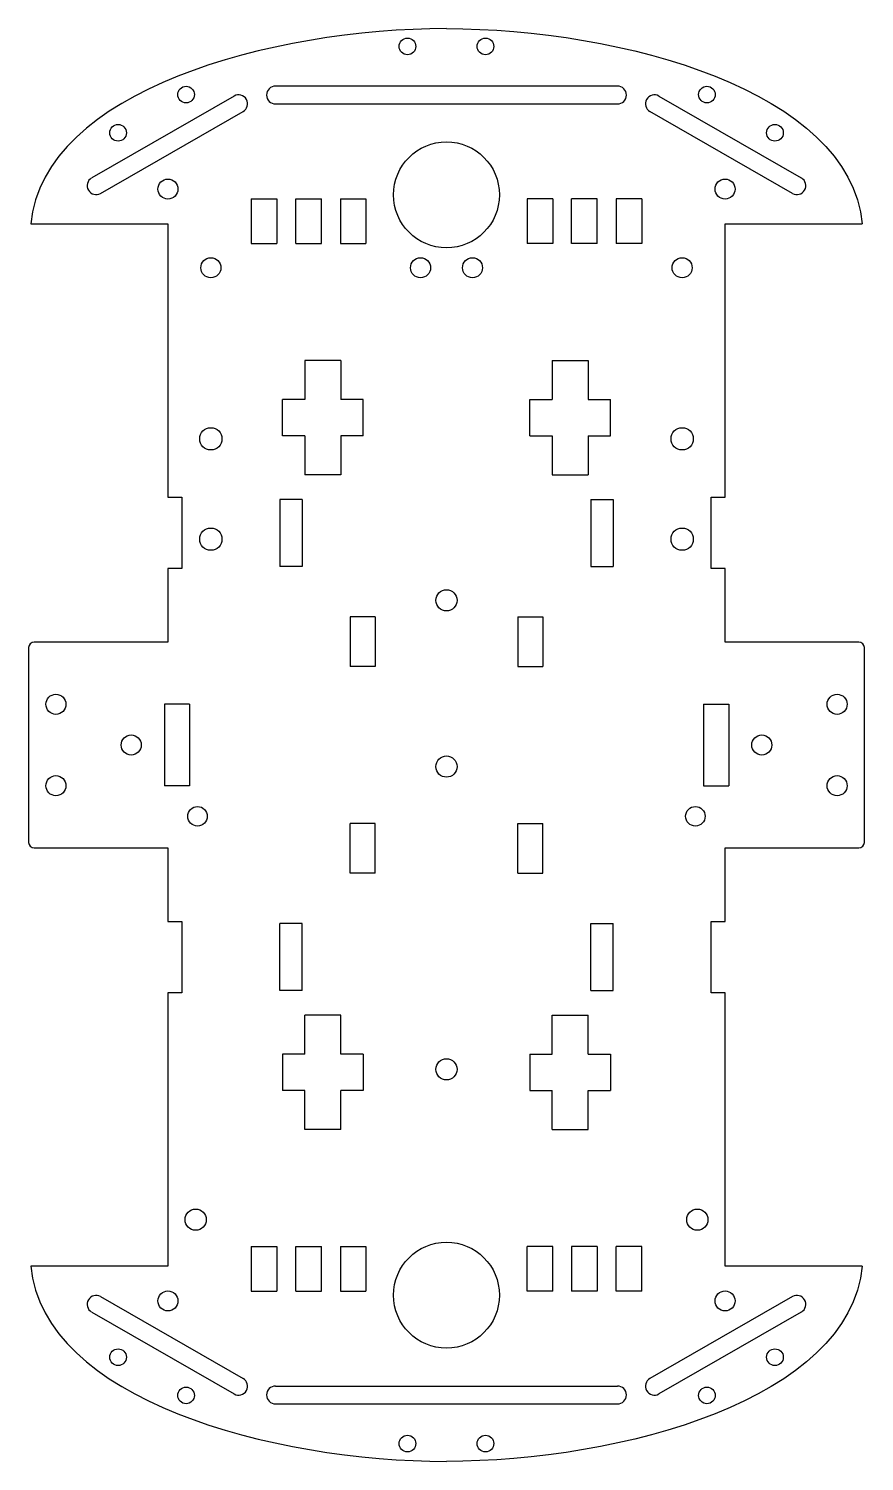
# Model space of a CAD drawing. Header units: millimetres. Extents: x 112 to 262, y -128 to 128.
import ezdxf

# ---------------------------------------------------------------- set-up
doc = ezdxf.new("R2010")
doc.units = ezdxf.units.MM

msp = doc.modelspace()

# ---------------------------------------------------------------- linework, layer by layer
at = {"color": 7, "linetype": 'Continuous', "lineweight": 25}
for p, q in [((149.05, 116.41), (123.47, 101.72)), ((217.85, 118.19), (156.46, 118.19)), ((225.26, 116.41), (250.84, 101.72)), ((125.06, 98.95), (150.64, 113.63)), ((156.46, 114.99), (217.85, 114.99)), ((249.25, 98.95), (223.66, 113.63)), ((152.1, 97.96), (156.7, 97.96)), ((152.1, 97.96), (152.1, 89.96)), ((156.7, 97.96), (156.7, 89.96)), ((160.1, 89.96), (160.1, 97.96)), ((160.1, 97.96), (164.7, 97.96)), ((164.7, 89.96), (164.7, 97.96)), ((168.1, 97.96), (172.7, 97.96)), ((168.1, 97.96), (168.1, 89.96)), ((172.7, 97.96), (172.7, 89.96)), ((206.21, 97.96), (201.61, 97.96)), ((201.61, 97.96), (201.61, 89.96)), ((206.21, 97.96), (206.21, 89.96)), ((209.61, 89.96), (209.61, 97.96)), ((214.21, 97.96), (209.61, 97.96)), ((214.21, 89.96), (214.21, 97.96)), ((222.21, 97.96), (217.61, 97.96)), ((217.61, 97.96), (217.61, 89.96)), ((222.21, 97.96), (222.21, 89.96)), ((112.54, 93.46), (137.15, 93.46)), ((137.15, 93.46), (137.15, 44.45)), ((237.15, 44.45), (237.15, 93.46)), ((237.15, 93.46), (261.77, 93.46)), ((152.1, 89.96), (156.7, 89.96)), ((160.1, 89.96), (164.7, 89.96)), ((168.1, 89.96), (172.7, 89.96)), ((206.21, 89.96), (201.61, 89.96)), ((214.21, 89.96), (209.61, 89.96)), ((222.21, 89.96), (217.61, 89.96)), ((161.71, 68.98), (161.71, 61.98)), ((168.21, 68.98), (161.71, 68.98)), ((168.21, 68.98), (168.21, 61.98)), ((206.1, 68.98), (206.1, 61.98)), ((206.1, 68.98), (212.6, 68.98)), ((212.6, 68.98), (212.6, 61.98)), ((157.73, 55.48), (157.73, 61.98)), ((161.71, 61.98), (157.73, 61.98)), ((172.18, 61.98), (168.21, 61.98)), ((172.18, 55.48), (172.18, 61.98)), ((202.13, 55.48), (202.13, 61.98)), ((202.13, 61.98), (206.1, 61.98)), ((212.6, 61.98), (216.58, 61.98)), ((216.58, 55.48), (216.58, 61.98)), ((161.71, 55.48), (157.73, 55.48)), ((161.71, 55.48), (161.71, 48.48)), ((172.18, 55.48), (168.21, 55.48)), ((168.21, 55.48), (168.21, 48.48)), ((202.13, 55.48), (206.1, 55.48)), ((206.1, 55.48), (206.1, 48.48)), ((212.6, 55.48), (216.58, 55.48)), ((212.6, 55.48), (212.6, 48.48)), ((168.21, 48.48), (161.71, 48.48)), ((206.1, 48.48), (212.6, 48.48)), ((137.15, 44.45), (139.65, 44.45)), ((139.65, 44.45), (139.65, 31.68)), ((157.26, 44.03), (157.26, 32.03)), ((161.26, 44.03), (157.26, 44.03)), ((161.26, 44.03), (161.26, 32.03)), ((213.05, 44.03), (213.05, 32.03)), ((213.05, 44.03), (217.05, 44.03)), ((217.05, 44.03), (217.05, 32.03)), ((234.65, 31.68), (234.65, 44.45)), ((234.65, 44.45), (237.15, 44.45)), ((139.65, 31.68), (137.15, 31.68)), ((137.15, 31.68), (137.15, 18.46)), ((161.26, 32.03), (157.26, 32.03)), ((213.05, 32.03), (217.05, 32.03)), ((237.15, 31.68), (234.65, 31.68)), ((237.15, 18.46), (237.15, 31.68)), ((169.84, 22.97), (169.84, 14.1)), ((174.34, 22.97), (169.84, 22.97)), ((174.34, 22.97), (174.34, 14.1)), ((199.96, 22.97), (199.96, 14.1)), ((199.96, 22.97), (204.46, 22.97)), ((204.46, 22.97), (204.46, 14.1)), ((137.15, 18.46), (113.15, 18.46)), ((261.15, 18.46), (237.15, 18.46)), ((112.15, 17.46), (112.15, -17.46)), ((262.15, -17.46), (262.15, 17.46)), ((174.34, 14.1), (169.84, 14.1)), ((199.96, 14.1), (204.46, 14.1)), ((136.51, 7.3), (136.51, -7.3)), ((141.01, 7.3), (136.51, 7.3)), ((141.01, 7.3), (141.01, -7.3)), ((233.3, 7.3), (233.3, -7.3)), ((233.3, 7.3), (237.8, 7.3)), ((237.8, 7.3), (237.8, -7.3)), ((141.01, -7.3), (136.51, -7.3)), ((233.3, -7.3), (237.8, -7.3)), ((169.84, -22.97), (169.84, -14.1)), ((174.34, -14.1), (169.84, -14.1)), ((174.34, -22.97), (174.34, -14.1)), ((199.96, -22.97), (199.96, -14.1)), ((199.96, -14.1), (204.46, -14.1)), ((204.46, -22.97), (204.46, -14.1)), ((113.15, -18.46), (137.15, -18.46)), ((137.15, -18.46), (137.15, -31.68)), ((237.15, -31.68), (237.15, -18.46)), ((237.15, -18.46), (261.15, -18.46)), ((174.34, -22.97), (169.84, -22.97)), ((199.96, -22.97), (204.46, -22.97)), ((137.15, -31.68), (139.65, -31.68)), ((139.65, -31.68), (139.65, -44.45)), ((157.26, -44.03), (157.26, -32.03)), ((161.26, -32.03), (157.26, -32.03)), ((161.26, -44.03), (161.26, -32.03)), ((213.05, -44.03), (213.05, -32.03)), ((213.05, -32.03), (217.05, -32.03)), ((217.05, -44.03), (217.05, -32.03)), ((234.65, -44.45), (234.65, -31.68)), ((234.65, -31.68), (237.15, -31.68)), ((139.65, -44.45), (137.15, -44.45)), ((137.15, -44.45), (137.15, -93.46)), ((161.26, -44.03), (157.26, -44.03)), ((213.05, -44.03), (217.05, -44.03)), ((237.15, -44.45), (234.65, -44.45)), ((237.15, -93.46), (237.15, -44.45)), ((161.71, -55.48), (161.71, -48.48)), ((168.21, -48.48), (161.71, -48.48)), ((168.21, -55.48), (168.21, -48.48)), ((206.1, -55.48), (206.1, -48.48)), ((206.1, -48.48), (212.6, -48.48)), ((212.6, -55.48), (212.6, -48.48)), ((157.73, -55.48), (157.73, -61.98)), ((161.71, -55.48), (157.73, -55.48)), ((172.18, -55.48), (168.21, -55.48)), ((172.18, -55.48), (172.18, -61.98)), ((202.13, -55.48), (202.13, -61.98)), ((202.13, -55.48), (206.1, -55.48)), ((212.6, -55.48), (216.58, -55.48)), ((216.58, -55.48), (216.58, -61.98)), ((161.71, -61.98), (157.73, -61.98)), ((161.71, -68.98), (161.71, -61.98)), ((168.21, -68.98), (168.21, -61.98)), ((172.18, -61.98), (168.21, -61.98)), ((202.13, -61.98), (206.1, -61.98)), ((206.1, -68.98), (206.1, -61.98)), ((212.6, -61.98), (216.58, -61.98)), ((212.6, -68.98), (212.6, -61.98)), ((168.21, -68.98), (161.71, -68.98)), ((206.1, -68.98), (212.6, -68.98)), ((152.1, -89.96), (156.7, -89.96)), ((152.1, -89.96), (152.1, -97.96)), ((156.7, -89.96), (156.7, -97.96)), ((160.1, -97.96), (160.1, -89.96)), ((160.1, -89.96), (164.7, -89.96)), ((164.7, -97.96), (164.7, -89.96)), ((168.1, -89.96), (172.7, -89.96)), ((168.1, -89.96), (168.1, -97.96)), ((172.7, -89.96), (172.7, -97.96)), ((201.61, -97.96), (201.61, -89.96)), ((206.21, -89.96), (201.61, -89.96)), ((206.21, -97.96), (206.21, -89.96)), ((209.61, -89.96), (209.61, -97.96)), ((214.21, -89.96), (209.61, -89.96)), ((214.21, -89.96), (214.21, -97.96)), ((217.61, -97.96), (217.61, -89.96)), ((222.21, -89.96), (217.61, -89.96)), ((222.21, -97.96), (222.21, -89.96)), ((137.15, -93.46), (112.54, -93.46)), ((261.77, -93.46), (237.15, -93.46)), ((125.06, -98.95), (150.64, -113.63)), ((152.1, -97.96), (156.7, -97.96)), ((160.1, -97.96), (164.7, -97.96)), ((168.1, -97.96), (172.7, -97.96)), ((206.21, -97.96), (201.61, -97.96)), ((214.21, -97.96), (209.61, -97.96)), ((222.21, -97.96), (217.61, -97.96)), ((249.25, -98.95), (223.66, -113.63)), ((123.47, -101.72), (149.05, -116.41)), ((250.84, -101.72), (225.26, -116.41)), ((156.46, -114.99), (217.85, -114.99)), ((156.46, -118.19), (217.85, -118.19))]:
    msp.add_line(p, q, dxfattribs=at)
for centre, radius in [((180.15, 125.32), 1.5), ((194.15, 125.32), 1.5), ((140.41, 116.67), 1.5), ((233.9, 116.67), 1.5), ((128.2, 109.82), 1.5), ((246.11, 109.82), 1.5), ((187.15, 98.69), 9.5), ((137.16, 99.73), 1.8), ((237.15, 99.73), 1.8), ((144.86, 85.61), 1.8), ((182.49, 85.61), 1.8), ((191.82, 85.61), 1.8), ((229.45, 85.61), 1.8), ((144.86, 54.92), 2), ((229.45, 54.92), 2), ((144.86, 36.92), 2), ((229.45, 36.92), 2), ((187.15, 25.95), 1.9), ((117.05, 7.3), 1.8), ((257.26, 7.3), 1.8), ((130.56, 0), 1.8), ((243.75, 0), 1.8), ((187.15, -3.87), 1.9), ((117.05, -7.3), 1.8), ((257.26, -7.3), 1.8), ((142.47, -12.79), 1.75), ((231.83, -12.79), 1.75), ((187.15, -58.18), 1.9), ((142.13, -85.14), 1.9), ((232.18, -85.14), 1.9), ((187.15, -98.69), 9.5), ((137.16, -99.73), 1.8), ((237.15, -99.73), 1.8), ((128.2, -109.82), 1.5), ((246.11, -109.82), 1.5), ((140.41, -116.67), 1.5), ((233.9, -116.67), 1.5), ((180.15, -125.32), 1.5), ((194.15, -125.32), 1.5)]:
    msp.add_circle(centre, radius, dxfattribs=at)
for centre, radius, start, end in [((149.85, 115.02), 1.6, 299.8547, 119.8547), ((156.46, 116.59), 1.6, 90, 270), ((217.85, 116.59), 1.6, 270, 90), ((224.46, 115.02), 1.6, 60.1453, 240.1453), ((124.26, 100.33), 1.6, 119.8547, 299.8547), ((250.05, 100.33), 1.6, 240.1453, 60.1453), ((113.15, 17.46), 1, 90, 180), ((261.15, 17.46), 1, 0, 90), ((113.15, -17.46), 1, 180, 270), ((261.15, -17.46), 1, 270, 0), ((124.26, -100.33), 1.6, 60.1453, 240.1453), ((250.05, -100.33), 1.6, 299.8547, 119.8547), ((149.85, -115.02), 1.6, 240.1453, 60.1453), ((156.46, -116.59), 1.6, 90, 270), ((217.85, -116.59), 1.6, 270, 90), ((224.46, -115.02), 1.6, 119.8547, 299.8547)]:
    msp.add_arc(centre, radius, start, end, dxfattribs=at)
for points in [[(187.15, 128.5), (155.82, 128.5), (114.76, 117.44), (112.54, 93.46)], [(187.15, 128.5), (218.49, 128.5), (259.55, 117.44), (261.77, 93.46)], [(112.54, -93.46), (114.76, -117.44), (155.82, -128.5), (187.15, -128.5)], [(261.77, -93.46), (259.55, -117.44), (218.49, -128.5), (187.15, -128.5)]]:
    msp.add_open_spline(points, degree=3, dxfattribs=at)

doc.saveas('drawing.dxf')
